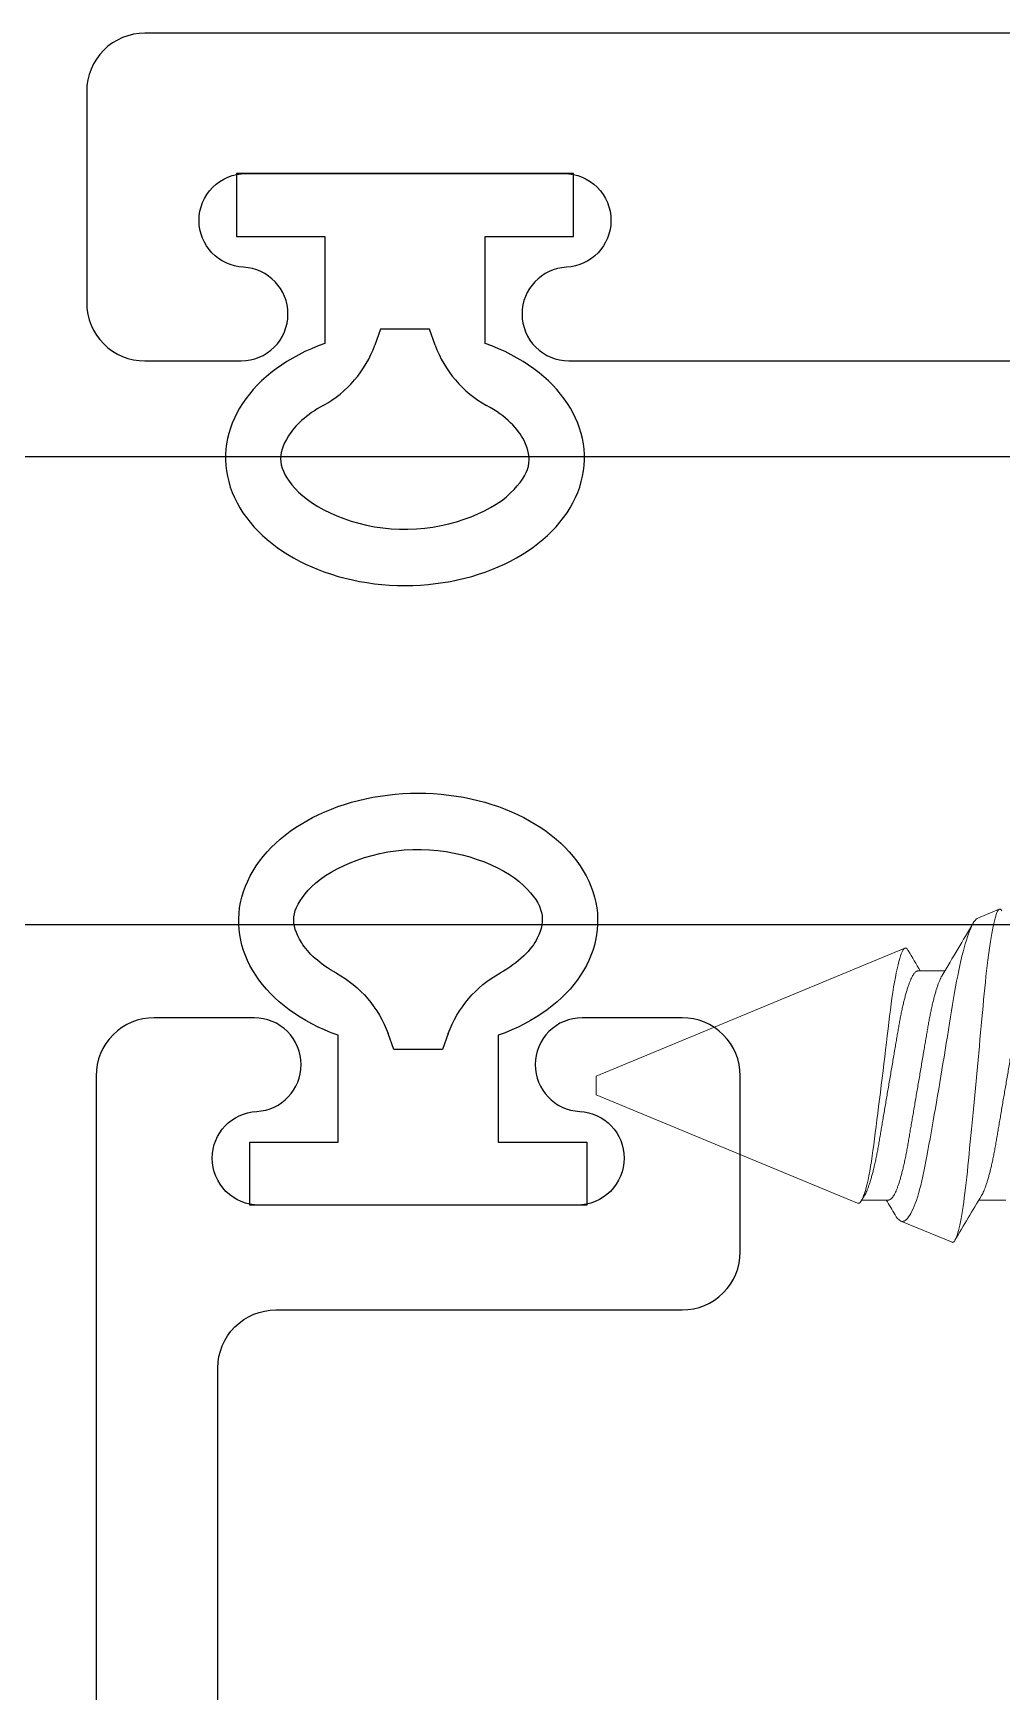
# Model space of a CAD drawing. Extents: x -23 to 190, y -172 to 85.
# Drawn here: x 18.583 to 19.101, y 52.368 to 53.254 of the extents above; entities that cross this region are included whole.
import ezdxf

# ---------------------------------------------------------------- set-up
doc = ezdxf.new("R2010")
doc.units = 0
doc.header["$MEASUREMENT"] = 0
doc.layers.get('0').update_dxf_attribs({"linetype": 'CONTINUOUS'})
for name, color, linetype in [('Ballons', 7, 'CONTINUOUS'), ('FRAME', 1, 'CONTINUOUS'), ('GLASS', 7, 'CONTINUOUS'), ('PROFILE NUMBER', 150, 'CONTINUOUS'), ('TEXT', 7, 'CONTINUOUS')]:
    doc.layers.add(name, color=color, linetype=linetype)

# ---------------------------------------------------------------- blocks, each defined once
blk = doc.blocks.new('3800 NAIL-ON FRAME')
blk.add_lwpolyline([(3.0495, 0.444), (3.0495, -0.969, -0.414214), (3.0185, -1), (2.9055, -1, -0.414214), (2.8745, -0.969), (2.8745, -0.9175, -0.414214), (2.8995, -0.8925), (2.8995, -0.8925, -0.399638), (2.92447, -0.91625, 0.399638), (2.94944, -0.94), (2.9495, -0.94, 0.414214), (2.9745, -0.915), (2.9745, -0.745, 0.414214), (2.9495, -0.72), (2.94944, -0.72, 0.399638), (2.92447, -0.74375, -0.399638), (2.8995, -0.7675, -0.414214), (2.8745, -0.7425), (2.8745, -0.691), (2.8745, 0)], format="xyb")
blk = doc.blocks.new('3802 45 GLASS STOP')
blk.add_lwpolyline([(3.34544, -0.60296), (3.77713, -0.60296, 0.414214), (3.80813, -0.57196), (3.80813, -0.35496, -0.414214), (3.83913, -0.32396), (3.93313, -0.32396, -0.414214), (3.96413, -0.35496), (3.96413, -0.40846, -0.414214), (3.93913, -0.43346, -0.399638), (3.91416, -0.40971, 0.400364), (3.88913, -0.38596, 0.414214), (3.86413, -0.41096), (3.86413, -0.58096, 0.414214), (3.88913, -0.60596), (3.88919, -0.60596, 0.399638), (3.91416, -0.58221, -0.399638), (3.93913, -0.55846, -0.414214), (3.96413, -0.58346), (3.96413, -0.63696, -0.414214), (3.93313, -0.66796), (-0.00087, -0.66796, -0.414214)], format="xyb")
blk = doc.blocks.new('no 10 1 in')
at = {"color": 7, "linetype": 'Continuous', "lineweight": 15}
for p, q in [((55.99868, 25.66646), (55.98717, 25.67123)), ((56.20248, 25.58204), (56.03762, 25.65033)), ((56.03061, 25.63821), (56.01625, 25.63821)), ((56.20248, 25.57704), (56.20248, 25.58204)), ((56.20248, 25.57204), (56.20248, 25.57704)), ((56.06283, 25.5142), (56.20248, 25.57204)), ((55.98373, 25.51587), (55.99809, 25.51587)), ((56.04623, 25.51587), (56.06059, 25.51587)), ((56.01239, 25.4933), (56.03975, 25.50464))]:
    blk.add_line(p, q, dxfattribs=at)
at = {"color": 7, "linetype": 'Continuous', "lineweight": 15, "flags": 128}
for points in [[(56.01239, 25.4933), (56.01208, 25.49325), (56.01176, 25.49334), (56.01143, 25.49359), (56.0111, 25.49398), (56.01076, 25.49453), (56.01041, 25.49524), (56.01005, 25.49611), (56.0097, 25.49713), (56.00935, 25.49826), (56.009, 25.49952), (56.00865, 25.50094), (56.0083, 25.50249), (56.00794, 25.50421), (56.00758, 25.50607), (56.00722, 25.50807), (56.00687, 25.51021), (56.00653, 25.51239), (56.00619, 25.5147), (56.00585, 25.51712), (56.00552, 25.51966), (56.00518, 25.52236), (56.00486, 25.52516), (56.00453, 25.52809), (56.00422, 25.53111), (56.00392, 25.5341), (56.00362, 25.53716), (56.00331, 25.54032), (56.00299, 25.54354), (56.00267, 25.54689), (56.00234, 25.55029), (56.002, 25.55377), (56.00166, 25.55729), (56.00132, 25.56087), (56.00097, 25.56447), (56.00062, 25.56813), (56.00027, 25.57181), (55.99992, 25.57558), (55.99956, 25.57936), (55.9992, 25.58318), (55.99884, 25.58698), (55.9985, 25.59067), (55.99816, 25.59433), (55.99782, 25.598), (55.99748, 25.60163), (55.99714, 25.60531), (55.99681, 25.60895), (55.99647, 25.61255), (55.99615, 25.6161), (55.99584, 25.61946), (55.99554, 25.62275), (55.99524, 25.62599), (55.99493, 25.62915), (55.99461, 25.6323), (55.99429, 25.63535), (55.99395, 25.63833), (55.99362, 25.6412), (55.99328, 25.64396), (55.99294, 25.6466), (55.99259, 25.64915), (55.99225, 25.65158), (55.99189, 25.65392), (55.99153, 25.65614), (55.99118, 25.65823), (55.99082, 25.66017), (55.99047, 25.66193), (55.99013, 25.66354), (55.98978, 25.66502), (55.98944, 25.66634), (55.9891, 25.66753), (55.98876, 25.66857), (55.98842, 25.66944), (55.98809, 25.67015), (55.98778, 25.67067), (55.98747, 25.67103), (55.98717, 25.67123), (55.98686, 25.67127), (55.98655, 25.67116), (55.98623, 25.67088), (55.9859, 25.67044), (55.98582, 25.67029)], [(55.99867, 25.66645), (55.99906, 25.66626), (55.99958, 25.66584), (56.00012, 25.66524), (56.00068, 25.66447), (56.00126, 25.6635), (56.00185, 25.66236), (56.00245, 25.66104), (56.00306, 25.65954), (56.00362, 25.65804), (56.00418, 25.6564), (56.00475, 25.65462), (56.00532, 25.65271), (56.00591, 25.65062), (56.0065, 25.6484), (56.00709, 25.64604), (56.00768, 25.64356), (56.00825, 25.64104), (56.00881, 25.63841), (56.00938, 25.63567), (56.00994, 25.63282), (56.01051, 25.62981), (56.01106, 25.62672), (56.01162, 25.6235), (56.01216, 25.62021), (56.01267, 25.61696), (56.0132, 25.61365), (56.01374, 25.61025), (56.0143, 25.60679), (56.01488, 25.6032), (56.01547, 25.59957), (56.01607, 25.59587), (56.01669, 25.59215), (56.01724, 25.58878), (56.01781, 25.5854), (56.01838, 25.58199), (56.01895, 25.57858), (56.01954, 25.57511), (56.02013, 25.57165), (56.02072, 25.56819), (56.02131, 25.56475), (56.02188, 25.56147), (56.02245, 25.55821), (56.02302, 25.55498), (56.02358, 25.5518), (56.02415, 25.54861), (56.02471, 25.54547), (56.02526, 25.54239), (56.02581, 25.53937), (56.02632, 25.53655), (56.02685, 25.53382), (56.02739, 25.53116), (56.02795, 25.5286), (56.02853, 25.52609), (56.02913, 25.52369), (56.02973, 25.5214), (56.03035, 25.51923), (56.03091, 25.51741), (56.03147, 25.51569), (56.03204, 25.51408), (56.03261, 25.51258), (56.0332, 25.51118), (56.03379, 25.5099), (56.03439, 25.50875), (56.03498, 25.50773), (56.03558, 25.50682), (56.03619, 25.50606), (56.03679, 25.50545), (56.03738, 25.50498), (56.03799, 25.50465), (56.03858, 25.50449), (56.03917, 25.50448), (56.03975, 25.50464)], [(56.06283, 25.5142), (56.0624, 25.51412), (56.06196, 25.51426), (56.06152, 25.51459), (56.06105, 25.51515), (56.06057, 25.51592), (56.06009, 25.5169), (56.05963, 25.51804), (56.05916, 25.51937), (56.05869, 25.52088), (56.05821, 25.52262), (56.05773, 25.52455), (56.05726, 25.52666), (56.0568, 25.52887), (56.05635, 25.53125), (56.05591, 25.53377), (56.05547, 25.53651), (56.05504, 25.53939), (56.05462, 25.5424), (56.05421, 25.54543), (56.05381, 25.54857), (56.0534, 25.55179), (56.05296, 25.55518), (56.05252, 25.55864), (56.05208, 25.56216), (56.05161, 25.56582), (56.05115, 25.56953), (56.05068, 25.57327), (56.05021, 25.57714), (56.04973, 25.58102), (56.04925, 25.5849), (56.04879, 25.58867), (56.04834, 25.59243), (56.04789, 25.59615), (56.04744, 25.59993), (56.047, 25.60364), (56.04656, 25.60728), (56.04616, 25.61072), (56.04576, 25.61408), (56.04535, 25.61733), (56.04492, 25.62056), (56.04449, 25.62366), (56.04404, 25.62663), (56.04359, 25.62949), (56.04313, 25.63219), (56.04267, 25.63473), (56.0422, 25.63717), (56.04172, 25.63942), (56.04125, 25.64148), (56.04078, 25.64331), (56.04032, 25.64494), (56.03987, 25.64637), (56.03952, 25.64732), (56.03918, 25.64815), (56.03885, 25.64885), (56.03852, 25.64943), (56.0381, 25.64997), (56.0377, 25.65029), (56.0373, 25.6504), (56.03688, 25.65029), (56.03644, 25.64995), (56.03601, 25.64939), (56.03584, 25.6491)]]:
    blk.add_lwpolyline(points, dxfattribs=at)
at = {"color": 7, "linetype": 'Continuous', "lineweight": 15}
for centre, radius, start, end in [((59.05265, 27.45483), 3.53833, 210.40835, 210.93575), ((53.5644, 27.11374), 2.87282, 329.09511, 329.348), ((53.18977, 23.8351), 3.27286, 30.4626, 30.94858), ((57.83153, 24.44648), 2.07999, 149.06041, 149.31577), ((54.28374, 24.45196), 2.07102, 30.90345, 30.98763), ((56.03567, 25.51137), 0.00787, 301.14739, 333.95966)]:
    blk.add_arc(centre, radius, start, end, dxfattribs=at)
for points, knots in [([(55.96811, 25.63821), (55.96827, 25.6382), (55.96859, 25.63816), (55.9691, 25.63789), (55.96962, 25.63746), (55.97016, 25.63683), (55.97071, 25.63602), (55.97127, 25.63502), (55.97184, 25.63384), (55.97243, 25.63245), (55.97304, 25.63085), (55.97365, 25.62904), (55.97426, 25.62705), (55.97487, 25.62489), (55.97547, 25.62258), (55.97605, 25.62017), (55.97661, 25.61767), (55.97714, 25.61512), (55.97766, 25.61247), (55.97816, 25.60976), (55.97864, 25.60697), (55.97913, 25.60409), (55.97963, 25.60111), (55.98017, 25.59797), (55.98073, 25.59469), (55.98131, 25.59127), (55.98191, 25.58778), (55.98251, 25.58423), (55.98312, 25.58065), (55.98372, 25.5771), (55.98432, 25.5736), (55.9849, 25.57018), (55.98548, 25.56679), (55.98605, 25.56345), (55.98661, 25.56017), (55.98715, 25.55696), (55.98768, 25.55385), (55.9882, 25.55079), (55.98871, 25.54779), (55.98921, 25.54485), (55.98973, 25.54199), (55.99027, 25.53922), (55.99083, 25.53653), (55.9914, 25.534), (55.99197, 25.53162), (55.99254, 25.5294), (55.99312, 25.52732), (55.9937, 25.5254), (55.99429, 25.52363), (55.99487, 25.52204), (55.99546, 25.52062), (55.99604, 25.51938), (55.99645, 25.51859), (55.99666, 25.51826), (55.99668, 25.51824)], [0, 0, 0, 0, 0.018425, 0.037098, 0.055995, 0.075092, 0.094361, 0.113774, 0.1333, 0.152908, 0.173502, 0.194114, 0.214705, 0.235237, 0.255675, 0.275982, 0.295213, 0.314265, 0.333111, 0.351727, 0.370105, 0.388591, 0.407319, 0.426267, 0.446323, 0.466559, 0.486941, 0.507436, 0.528005, 0.548612, 0.568283, 0.587921, 0.607494, 0.626969, 0.646317, 0.665508, 0.684513, 0.703307, 0.722741, 0.74198, 0.761439, 0.781155, 0.801099, 0.821241, 0.840622, 0.860124, 0.879715, 0.899364, 0.919038, 0.938704, 0.95833, 0.977882, 0.998253, 1, 1, 1, 1]), ([(56.03061, 25.63821), (56.03077, 25.6382), (56.03109, 25.63816), (56.0316, 25.63789), (56.03212, 25.63746), (56.03266, 25.63683), (56.03321, 25.63602), (56.03377, 25.63502), (56.03434, 25.63384), (56.03493, 25.63245), (56.03554, 25.63085), (56.03615, 25.62904), (56.03676, 25.62705), (56.03737, 25.62489), (56.03797, 25.62258), (56.03855, 25.62017), (56.03911, 25.61767), (56.03964, 25.61512), (56.04016, 25.61247), (56.04066, 25.60976), (56.04114, 25.60697), (56.04163, 25.60409), (56.04213, 25.60111), (56.04267, 25.59797), (56.04323, 25.59469), (56.04381, 25.59127), (56.04441, 25.58778), (56.04501, 25.58423), (56.04562, 25.58065), (56.04622, 25.5771), (56.04682, 25.5736), (56.0474, 25.57018), (56.04798, 25.56679), (56.04855, 25.56345), (56.04911, 25.56017), (56.04965, 25.55696), (56.05018, 25.55385), (56.0507, 25.55079), (56.05121, 25.54779), (56.05171, 25.54485), (56.05224, 25.54199), (56.05277, 25.53922), (56.05333, 25.53653), (56.0539, 25.534), (56.05447, 25.53162), (56.05504, 25.5294), (56.05562, 25.52732), (56.0562, 25.5254), (56.05679, 25.52363), (56.05737, 25.52204), (56.05796, 25.52062), (56.05854, 25.51938), (56.05895, 25.51859), (56.05916, 25.51826), (56.05918, 25.51824)], [0, 0, 0, 0, 0.018425, 0.037098, 0.055995, 0.075092, 0.094361, 0.113774, 0.1333, 0.152908, 0.173502, 0.194114, 0.214705, 0.235238, 0.255676, 0.275983, 0.295213, 0.314265, 0.333111, 0.351727, 0.370105, 0.388591, 0.40732, 0.426267, 0.446323, 0.466559, 0.486942, 0.507436, 0.528005, 0.548612, 0.568283, 0.587921, 0.607494, 0.62697, 0.646318, 0.665508, 0.684514, 0.703307, 0.722742, 0.74198, 0.76144, 0.781155, 0.8011, 0.821242, 0.840623, 0.860124, 0.879716, 0.899365, 0.919039, 0.938705, 0.95833, 0.977883, 0.998254, 1, 1, 1, 1]), ([(56.01767, 25.63584), (56.01783, 25.63557), (56.01817, 25.63497), (56.01872, 25.63383), (56.01931, 25.63245), (56.01991, 25.63085), (56.02053, 25.62904), (56.02114, 25.62705), (56.02175, 25.62489), (56.02234, 25.62258), (56.02292, 25.62017), (56.02348, 25.61767), (56.02402, 25.61512), (56.02453, 25.61247), (56.02503, 25.60976), (56.02551, 25.60697), (56.026, 25.60409), (56.02651, 25.60111), (56.02704, 25.59797), (56.0276, 25.59469), (56.02819, 25.59127), (56.02878, 25.58778), (56.02938, 25.58423), (56.02999, 25.58065), (56.0306, 25.5771), (56.03119, 25.5736), (56.03178, 25.57018), (56.03235, 25.56679), (56.03292, 25.56345), (56.03348, 25.56017), (56.03403, 25.55696), (56.03456, 25.55385), (56.03508, 25.55079), (56.03559, 25.54779), (56.03609, 25.54485), (56.03661, 25.54199), (56.03715, 25.53922), (56.03771, 25.53653), (56.03827, 25.534), (56.03884, 25.53162), (56.03942, 25.5294), (56.03999, 25.52732), (56.04058, 25.5254), (56.04116, 25.52364), (56.04175, 25.52204), (56.04233, 25.52062), (56.04292, 25.51937), (56.0435, 25.51829), (56.04408, 25.51739), (56.04465, 25.51671), (56.0452, 25.51622), (56.04573, 25.51593), (56.04606, 25.51589), (56.04623, 25.51587)], [0, 0, 0, 0, 0.016551, 0.036076, 0.055684, 0.076279, 0.09689, 0.117481, 0.138014, 0.158452, 0.178759, 0.19799, 0.217041, 0.235888, 0.254503, 0.272882, 0.291368, 0.310096, 0.329043, 0.349099, 0.369335, 0.389718, 0.410212, 0.430781, 0.451388, 0.471059, 0.490697, 0.51027, 0.529746, 0.549094, 0.568285, 0.58729, 0.606083, 0.625518, 0.644756, 0.664216, 0.683932, 0.703876, 0.724018, 0.743399, 0.7629, 0.782492, 0.802141, 0.821815, 0.841481, 0.861106, 0.880659, 0.90103, 0.921251, 0.941289, 0.961112, 0.980691, 1, 1, 1, 1])]:
    blk.add_open_spline(points, degree=3, knots=knots, dxfattribs=at)
blk = doc.blocks.new('*U144')
at = {"layer": 'PROFILE NUMBER', "color": 5}
for p, q in [((-0.01609, 0.09158), (-0.013, 0.083)), ((0.013, 0.083), (0.01608, 0.09154)), ((-0.013, 0.083), (0.013, 0.083))]:
    blk.add_line(p, q, dxfattribs=at)
blk.add_lwpolyline([(-0.04275, 0.09065), (-0.04275, 0.0335), (-0.09, 0.0335), (-0.09, 0), (0.09, 0), (0.09, 0.0335), (0.04275, 0.0335), (0.04275, 0.09065)], dxfattribs=at)
for centre, start, end in [((-0.07254, 0.07123), 19.82892, 61.17501), ((0.07253, 0.07121), 118.76326, 160.19447)]:
    blk.add_arc(centre, 0.06, start, end, dxfattribs=at)
blk.add_ellipse((0, 0.15174), major_axis=(-0.09585, 0), ratio=0.712114, start_param=2.033109, end_param=7.391692, dxfattribs=at)
blk.add_open_spline([(0.04366, 0.12381), (0.05257, 0.1287), (0.05894, 0.13472), (0.06853, 0.15026), (0.06813, 0.15744), (0.04932, 0.17884), (0.02704, 0.18929), (-0.02121, 0.19063), (-0.04508, 0.18148), (-0.06741, 0.15999), (-0.06836, 0.15226), (-0.06067, 0.13657), (-0.05385, 0.12943), (-0.04361, 0.1238)], degree=3, knots=[2.2211, 2.2211, 2.2211, 2.2211, 2.727733, 2.727733, 3.7005, 3.7005, 4.673268, 4.673268, 5.646035, 5.646035, 6.618803, 6.618803, 7.203997, 7.203997, 7.203997, 7.203997], dxfattribs=at)

msp = doc.modelspace()

# ---------------------------------------------------------------- linework, layer by layer
at = {"layer": 'GLASS'}
for p, q in [((19.17378, 53.02745), (17.34018, 53.02745)), ((19.17378, 52.77745), (17.34018, 52.77745))]:
    msp.add_line(p, q, dxfattribs=at)

# ---------------------------------------------------------------- block references
at = {"layer": 'Ballons', "xscale": -1}
msp.add_blockref('no 10 1 in', (75.08635, 27.11467), dxfattribs=at)
at = {"layer": 'FRAME', "xscale": -1, "rotation": 270}
for name, p in [('3800 NAIL-ON FRAME', (19.61178, 50.20422)), ('3802 45 GLASS STOP', (19.28478, 48.76372))]:
    msp.add_blockref(name, p, dxfattribs=at)
at = {"layer": 'TEXT', "rotation": 180}
msp.add_blockref('*U144', (18.78178, 53.17872), dxfattribs=at)
at = {"layer": 'TEXT', "xscale": -1}
msp.add_blockref('*U144', (18.78882, 52.62785), dxfattribs=at)

doc.saveas('drawing.dxf')
